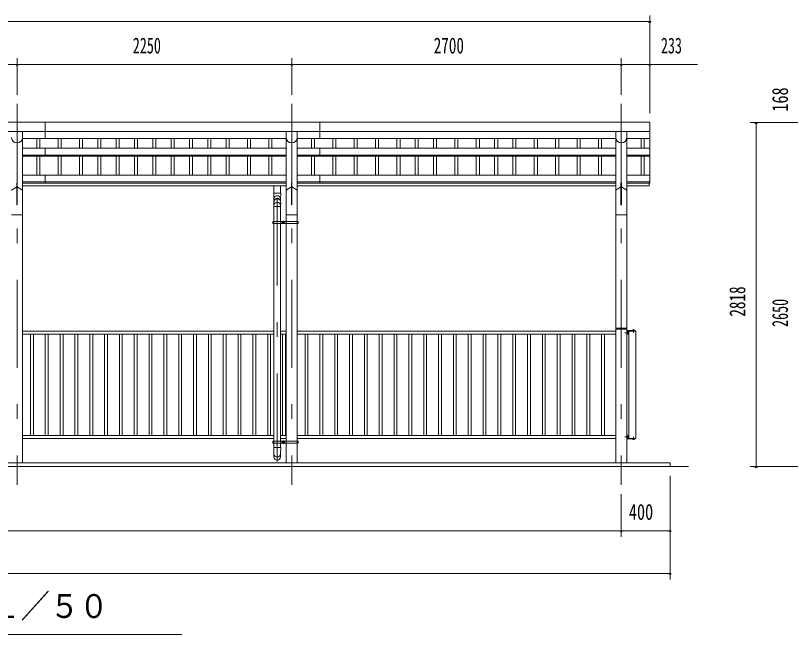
# Model space of a CAD drawing. Units: millimetres, scale not verified. Extents: x -26655 to 26659, y -10500 to 10500.
# Drawn here: x 4024 to 10373, y 420 to 5489 of the extents above; entities that cross this region are included whole.
import ezdxf
from ezdxf.enums import TextEntityAlignment as Align

# ---------------------------------------------------------------- set-up
doc = ezdxf.new("R2010")
doc.units = ezdxf.units.MM
doc.header["$LTSCALE"] = 60
doc.linetypes.add('USER3', pattern=[24, 12, -5, 2, -5])
for name, color, linetype, lineweight in [('0-2_1-05BOLD', 7, 'Continuous', 18), ('0-3_1-25CENTER', 3, 'USER3', 18), ('0-4_1-45THIN', 4, 'Continuous', 18), ('0-5_1-55DIM', 3, 'Continuous', 18)]:
    doc.layers.add(name, color=color, linetype=linetype, lineweight=lineweight)
doc.styles.add('ＭＳ ゴシック', font='')
doc.styles.get('ＭＳ ゴシック').set_extended_font_data('MS Gothic')

msp = doc.modelspace()

# ---------------------------------------------------------------- linework, layer by layer
at = {"layer": '0-2_1-05BOLD'}
for p, q in [((9219.49, 4614.67), (-1446.51, 4614.67)), ((4266.49, 4614.67), (4266.49, 4482.27)), ((6516.49, 4614.67), (6516.49, 4482.27)), ((9219.49, 4614.67), (9219.49, 4115.47)), ((-1446.51, 4537.52), (9219.49, 4537.52)), ((4081.04, 4537.52), (4081.04, 1824.67)), ((6241.94, 4537.52), (6241.94, 3802.67)), ((6331.04, 4537.52), (6331.04, 3802.67)), ((8941.94, 4537.52), (8941.94, 1824.67)), ((9031.04, 4537.52), (9031.04, 1824.67)), ((6241.94, 4482.27), (4081.04, 4482.27)), ((8941.94, 4482.27), (6331.04, 4482.27)), ((9031.04, 4482.27), (9219.49, 4482.27)), ((4081.04, 4402.96), (6241.94, 4402.96)), ((4266.49, 4402.96), (4266.49, 4337.03)), ((6331.04, 4402.96), (8941.94, 4402.96)), ((6516.49, 4402.96), (6516.49, 4337.03)), ((9031.04, 4402.96), (9219.49, 4402.96)), ((4081.04, 4345.26), (6241.94, 4345.26)), ((4081.04, 4337.03), (6241.94, 4337.03)), ((6331.04, 4345.26), (8941.94, 4345.26)), ((6331.04, 4337.03), (8941.94, 4337.03)), ((9031.04, 4345.26), (9219.49, 4345.26)), ((9031.04, 4337.03), (9219.49, 4337.03)), ((6241.94, 4182.45), (4081.04, 4182.45)), ((6241.94, 4127.34), (4081.04, 4127.34)), ((4266.49, 4182.45), (4266.49, 4115.47)), ((8941.94, 4182.45), (6331.04, 4182.45)), ((8941.94, 4127.34), (6331.04, 4127.34)), ((6516.49, 4182.45), (6516.49, 4115.47)), ((9031.04, 4182.45), (9219.49, 4182.45)), ((9031.04, 4127.34), (9219.49, 4127.34)), ((3991.94, 4057.25), (4034.24, 4085.19)), ((4034.24, 4117.89), (4034.24, 3937.25)), ((4038.74, 4117.89), (4034.24, 4117.89)), ((4038.74, 4117.89), (4038.74, 3937.25)), ((4038.74, 4085.19), (4081.04, 4057.25)), ((6241.94, 4115.47), (4081.04, 4115.47)), ((6241.94, 4094.67), (4081.04, 4094.67)), ((6140.99, 4035.05), (6140.99, 4094.67)), ((6195.99, 4035.05), (6195.99, 4094.67)), ((6284.24, 4085.19), (6241.94, 4057.25)), ((6284.24, 4117.89), (6284.24, 3937.25)), ((6284.24, 4117.89), (6288.74, 4117.89)), ((6288.74, 4117.89), (6288.74, 3937.25)), ((6331.04, 4057.25), (6288.74, 4085.19)), ((8941.94, 4115.47), (6331.04, 4115.47)), ((8941.94, 4094.67), (6331.04, 4094.67)), ((8941.94, 4057.25), (8984.24, 4085.19)), ((8988.74, 4117.89), (8988.74, 3937.25)), ((8988.74, 4085.19), (9031.04, 4057.25)), ((9031.04, 4115.47), (9219.49, 4115.47)), ((9031.04, 4094.67), (9214.49, 4094.67)), ((9214.49, 4115.47), (9214.49, 4094.67)), ((6197.99, 4035.05), (6138.99, 4035.05)), ((4038.74, 3937.25), (4034.24, 3937.25)), ((6138.99, 3958.18), (6140.99, 3932.34)), ((6197.98, 3958.31), (6195.99, 3932.34)), ((6284.24, 3937.25), (6288.74, 3937.25)), ((8988.74, 3937.25), (8984.24, 3937.25)), ((6140.99, 3932.34), (6140.99, 3802.67)), ((6140.99, 3925.4), (6195.99, 3925.4)), ((6195.99, 3802.67), (6195.99, 3932.34)), ((4081.04, 3856.67), (3991.94, 3856.67)), ((6241.94, 3856.67), (6331.04, 3856.67)), ((9031.04, 3856.67), (8941.94, 3856.67)), ((6133.29, 3802.67), (6133.29, 3786.67)), ((6338.74, 3802.67), (6133.29, 3802.67)), ((6139.39, 3794.67), (6133.29, 3794.67)), ((6139.39, 3802.67), (6139.39, 3786.67)), ((6140.99, 3786.67), (6140.99, 2002.67)), ((6195.99, 3786.67), (6195.99, 2002.67)), ((6197.59, 3802.67), (6197.59, 3786.67)), ((6218.96, 3788.9), (6213.96, 3791.78)), ((6223.96, 3791.78), (6218.96, 3788.9)), ((6223.96, 3797.56), (6223.96, 3791.78)), ((6240.34, 3802.67), (6240.34, 3786.67)), ((6241.94, 3786.67), (6241.94, 2002.67)), ((6331.04, 3786.67), (6331.04, 2002.67)), ((6332.64, 3802.67), (6332.64, 3786.67)), ((6338.74, 3794.67), (6332.64, 3794.67)), ((8944.94, 2927.67), (9028.04, 2927.67)), ((6140.99, 2904.67), (4081.04, 2904.67)), ((6140.99, 2879.67), (4081.04, 2879.67)), ((6241.94, 2904.67), (6195.99, 2904.67)), ((6241.94, 2879.67), (6195.99, 2879.67)), ((8941.94, 2904.67), (6331.04, 2904.67)), ((8941.94, 2879.67), (6331.04, 2879.67)), ((8941.94, 2919.67), (9031.04, 2919.67)), ((9031.04, 2872.87), (9034.24, 2872.87)), ((9034.24, 2903.67), (9034.24, 2872.87)), ((9035.84, 2898.17), (9034.24, 2898.17)), ((9035.84, 2881.17), (9034.24, 2881.17)), ((9107.24, 2904.67), (9035.24, 2904.67)), ((9035.84, 2898.17), (9035.84, 2881.17)), ((9037.84, 2897.47), (9035.84, 2897.47)), ((9037.84, 2889.67), (9035.84, 2891.67)), ((9035.84, 2889.67), (9037.84, 2887.67)), ((9042.64, 2893.42), (9037.84, 2893.42)), ((9042.64, 2885.92), (9037.84, 2885.92)), ((9042.64, 2882.16), (9037.84, 2882.16)), ((9043.34, 2883.37), (9042.64, 2882.16)), ((9043.34, 2895.97), (9043.34, 2883.37)), ((9047.24, 2024.67), (9047.24, 2904.67)), ((9079.79, 2909.47), (9092.29, 2909.47)), ((9079.79, 2909.47), (9079.79, 2907.87)), ((9081.14, 2913.47), (9080.27, 2912.97)), ((9080.27, 2912.97), (9080.27, 2909.47)), ((9083.15, 2912.97), (9083.15, 2909.47)), ((9088.93, 2912.97), (9088.93, 2909.47)), ((9092.29, 2909.47), (9092.29, 2907.87)), ((9107.24, 2024.67), (9107.24, 2904.67)), ((6140.99, 2049.67), (4081.04, 2049.67)), ((6241.94, 2049.67), (6195.99, 2049.67)), ((8941.94, 2049.67), (6331.04, 2049.67)), ((9031.04, 2056.47), (9034.24, 2056.47)), ((9034.24, 2025.67), (9034.24, 2056.47)), ((9035.84, 2048.17), (9034.24, 2048.17)), ((9035.84, 2031.17), (9035.84, 2048.17)), ((9035.84, 2039.67), (9037.84, 2041.67)), ((9037.84, 2039.67), (9035.84, 2037.67)), ((9037.84, 2031.87), (9035.84, 2031.87)), ((9042.64, 2047.18), (9037.84, 2047.18)), ((9042.64, 2043.42), (9037.84, 2043.42)), ((9042.64, 2035.92), (9037.84, 2035.92)), ((9043.34, 2045.97), (9042.64, 2047.18)), ((9043.34, 2033.37), (9043.34, 2045.97)), ((6140.99, 2024.67), (4081.04, 2024.67)), ((6133.29, 2002.67), (6133.29, 1986.67)), ((6338.74, 2002.67), (6133.29, 2002.67)), ((6139.39, 1994.67), (6133.29, 1994.67)), ((6338.74, 1986.67), (6133.29, 1986.67)), ((6139.39, 2002.67), (6139.39, 1986.67)), ((6140.99, 1986.67), (6140.99, 1949.76)), ((6241.94, 2024.67), (6195.99, 2024.67)), ((6195.99, 1986.67), (6195.99, 1949.76)), ((6197.59, 2002.67), (6197.59, 1986.67)), ((6213.96, 1997.56), (6213.96, 1991.78)), ((6218.96, 1988.9), (6213.96, 1991.78)), ((6223.96, 1991.78), (6218.96, 1988.9)), ((6223.96, 1997.56), (6223.96, 1991.78)), ((6240.34, 2002.67), (6240.34, 1986.67)), ((6241.94, 1986.67), (6241.94, 1824.67)), ((8941.94, 2024.67), (6331.04, 2024.67)), ((6331.04, 1986.67), (6331.04, 1824.67)), ((6332.64, 2002.67), (6332.64, 1986.67)), ((6338.74, 1994.67), (6332.64, 1994.67)), ((6338.74, 2002.67), (6338.74, 1986.67)), ((9035.84, 2031.17), (9034.24, 2031.17)), ((9107.24, 2024.67), (9035.24, 2024.67)), ((9079.79, 2019.87), (9079.79, 2021.47)), ((9079.79, 2019.87), (9092.29, 2019.87)), ((9080.27, 2016.38), (9080.27, 2019.87)), ((9081.14, 2015.87), (9080.27, 2016.38)), ((9083.15, 2016.38), (9083.15, 2019.87)), ((9088.93, 2016.38), (9088.93, 2019.87)), ((9092.29, 2019.87), (9092.29, 2021.47)), ((6197.99, 1949.76), (6138.99, 1949.76)), ((6140.99, 1900.1), (6138.99, 1949.76)), ((6197.99, 1949.76), (6195.99, 1900.1)), ((6140.99, 1874.26), (6140.99, 1900.1)), ((6195.99, 1900.1), (6195.99, 1874.26)), ((9536.49, 1794.67), (-1763.51, 1794.67)), ((9386.49, 1824.67), (9386.49, 1794.67))]:
    msp.add_line(p, q, dxfattribs=at)
for points in [[(8988.74, 4117.89), (8984.24, 4117.89), (8984.24, 3937.25)], [(6140.99, 3967.29), (6140.99, 3985.38), (6138.99, 4035.05)], [(6197.99, 4035.05), (6195.99, 3985.38), (6195.99, 3967.28)], [(6338.74, 3802.67), (6338.74, 3786.67), (6133.29, 3786.67)], [(6223.96, 3797.56), (6218.96, 3800.44), (6213.96, 3797.56), (6213.96, 3791.78)], [(9035.24, 2907.87), (9101.04, 2907.87), (9101.04, 2904.67)], [(9037.84, 2897.47), (9037.84, 2881.87), (9035.84, 2881.87)], [(9043.34, 2895.97), (9042.64, 2897.18), (9037.84, 2897.18)], [(9081.14, 2913.47), (9090.94, 2913.47), (9091.81, 2912.97), (9091.81, 2909.47)], [(9037.84, 2031.87), (9037.84, 2047.47), (9035.84, 2047.47)], [(9043.34, 2033.37), (9042.64, 2032.17), (9037.84, 2032.17)], [(6223.96, 1997.56), (6218.96, 2000.44), (6213.96, 1997.56)], [(9035.24, 2021.47), (9101.04, 2021.47), (9101.04, 2024.67)], [(9081.14, 2015.87), (9090.94, 2015.87), (9091.81, 2016.38), (9091.81, 2019.87)], [(9386.49, 1824.67), (-1613.51, 1824.67), (-1613.51, 1794.67)]]:
    msp.add_lwpolyline(points, dxfattribs=at)
for centre, radius in [((6218.96, 3794.67), 6.25), ((6218.96, 3794.67), 4.9), ((6218.96, 1994.67), 6.25), ((6218.96, 1994.67), 4.9)]:
    msp.add_circle(centre, radius, dxfattribs=at)
for centre, radius, start, end in [((4036.49, 4489.22), 44.55, 180, 0), ((6286.49, 4489.22), 44.55, 180, 0), ((8986.49, 4489.22), 44.55, 180, 0), ((6168.49, 3985.68), 27.55, 3.55867, 176.44133), ((6168.49, 3956.47), 29.55, 3.56303, 176.43697), ((6168.49, 3964.98), 27.55, 3.55867, 176.44133), ((6168.49, 3931.36), 27.55, 3.55867, 176.44133), ((8944.94, 2924.67), 3, 90, 180), ((9028.04, 2924.67), 3, 0, 90), ((9035.24, 2903.67), 4.2, 90, 180), ((9035.24, 2903.67), 1, 90, 180), ((9040.46, 2895.3), 2.88, 319.27318, 360), ((9032.88, 2889.67), 10.46, 338.97459, 21.0237), ((9040.46, 2884.04), 2.88, 0, 40.72682), ((9081.71, 2911.15), 2.32, 51.46857, 90), ((9086.04, 2904.96), 8.51, 70.17088, 109.83133), ((9090.37, 2911.15), 2.32, 90, 128.54623), ((9040.46, 2045.3), 2.88, 319.27318, 360), ((9032.88, 2039.67), 10.46, 338.9763, 21.02541), ((9040.46, 2034.04), 2.88, 0, 40.72682), ((9035.24, 2025.67), 4.2, 180, 270), ((9035.24, 2025.67), 1, 180, 270), ((9081.71, 2018.19), 2.32, 270, 308.53143), ((9086.04, 2024.38), 8.51, 250.16867, 289.82912), ((9090.37, 2018.19), 2.32, 231.45377, 270), ((6168.49, 1901.08), 27.55, 183.55867, 356.44133), ((6168.49, 1875.97), 27.55, 183.56303, 356.43697)]:
    msp.add_arc(centre, radius, start, end, dxfattribs=at)
at = {"layer": '0-3_1-25CENTER'}
for p, q in [((4036.49, 4764.67), (4036.49, 1644.67)), ((6286.49, 4764.67), (6286.49, 1644.67)), ((8986.49, 4764.67), (8986.49, 1644.67)), ((6168.49, 1836.31), (6168.49, 4094.67)), ((6231.46, 3794.67), (6206.46, 3794.67)), ((6218.96, 3807.17), (6218.96, 3782.17)), ((9047.34, 2889.67), (9015.44, 2889.67)), ((9086.04, 2916.38), (9086.04, 2890.19)), ((9047.34, 2039.67), (9015.44, 2039.67)), ((9086.04, 2012.96), (9086.04, 2039.15)), ((6231.46, 1994.67), (6206.46, 1994.67)), ((6218.96, 2007.17), (6218.96, 1982.17))]:
    msp.add_line(p, q, dxfattribs=at)
at = {"layer": '0-4_1-45THIN'}
for p, q in [((4199, 4482.27), (4199, 4402.96)), ((4224, 4482.27), (4224, 4402.96)), ((4374, 4482.27), (4374, 4402.96)), ((4399, 4482.27), (4399, 4402.96)), ((4549, 4482.27), (4549, 4402.96)), ((4574, 4482.27), (4574, 4402.96)), ((4698.99, 4482.27), (4698.99, 4402.96)), ((4723.99, 4482.27), (4723.99, 4402.96)), ((4849, 4482.27), (4849, 4402.96)), ((4874, 4482.27), (4874, 4402.96)), ((4998.99, 4482.27), (4998.99, 4402.96)), ((5023.99, 4482.27), (5023.99, 4402.96)), ((5148.99, 4482.27), (5148.99, 4402.96)), ((5173.99, 4482.27), (5173.99, 4402.96)), ((5298.99, 4482.27), (5298.99, 4402.96)), ((5323.99, 4482.27), (5323.99, 4402.96)), ((5448.99, 4482.27), (5448.99, 4402.96)), ((5473.99, 4482.27), (5473.99, 4402.96)), ((5598.99, 4482.27), (5598.99, 4402.96)), ((5623.99, 4482.27), (5623.99, 4402.96)), ((5748.99, 4482.27), (5748.99, 4402.96)), ((5773.99, 4482.27), (5773.99, 4402.96)), ((5923.99, 4482.27), (5923.99, 4402.96)), ((5948.99, 4482.27), (5948.99, 4402.96)), ((6098.99, 4482.27), (6098.99, 4402.96)), ((6123.99, 4482.27), (6123.99, 4402.96)), ((6448.99, 4482.27), (6448.99, 4402.96)), ((6473.99, 4482.27), (6473.99, 4402.96)), ((6623.99, 4482.27), (6623.99, 4402.96)), ((6648.99, 4482.27), (6648.99, 4402.96)), ((6798.99, 4482.27), (6798.99, 4402.96)), ((6823.99, 4482.27), (6823.99, 4402.96)), ((6973.99, 4482.27), (6973.99, 4402.96)), ((6998.99, 4482.27), (6998.99, 4402.96)), ((7148.99, 4482.27), (7148.99, 4402.96)), ((7173.99, 4482.27), (7173.99, 4402.96)), ((7298.99, 4482.27), (7298.99, 4402.96)), ((7323.99, 4482.27), (7323.99, 4402.96)), ((7448.99, 4482.27), (7448.99, 4402.96)), ((7473.99, 4482.27), (7473.99, 4402.96)), ((7623.99, 4482.27), (7623.99, 4402.96)), ((7648.99, 4482.27), (7648.99, 4402.96)), ((7798.99, 4482.27), (7798.99, 4402.96)), ((7823.99, 4482.27), (7823.99, 4402.96)), ((7948.99, 4482.27), (7948.99, 4402.96)), ((7973.99, 4482.27), (7973.99, 4402.96)), ((8098.99, 4482.27), (8098.99, 4402.96)), ((8123.99, 4482.27), (8123.99, 4402.96)), ((8274, 4482.27), (8274, 4402.96)), ((8299, 4482.27), (8299, 4402.96)), ((8448.99, 4482.27), (8448.99, 4402.96)), ((8473.99, 4482.27), (8473.99, 4402.96)), ((8623.99, 4482.27), (8623.99, 4402.96)), ((8649, 4482.27), (8649, 4402.96)), ((8798.99, 4482.27), (8798.99, 4402.96)), ((8824, 4482.27), (8824, 4402.96)), ((9148.99, 4482.27), (9148.99, 4402.96)), ((9173.99, 4482.27), (9173.99, 4402.96)), ((4199, 4337.03), (4199, 4182.45)), ((4224, 4337.03), (4224, 4182.45)), ((4374, 4337.03), (4374, 4182.45)), ((4399, 4337.03), (4399, 4182.45)), ((4549, 4337.03), (4549, 4182.45)), ((4574, 4337.03), (4574, 4182.45)), ((4698.99, 4337.03), (4698.99, 4182.45)), ((4723.99, 4337.03), (4723.99, 4182.45)), ((4849, 4337.03), (4849, 4182.45)), ((4874, 4337.03), (4874, 4182.45)), ((4998.99, 4337.03), (4998.99, 4182.45)), ((5023.99, 4337.03), (5023.99, 4182.45)), ((5148.99, 4337.03), (5148.99, 4182.45)), ((5173.99, 4337.03), (5173.99, 4182.45)), ((5298.99, 4337.03), (5298.99, 4182.45)), ((5323.99, 4337.03), (5323.99, 4182.45)), ((5448.99, 4337.03), (5448.99, 4182.45)), ((5473.99, 4337.03), (5473.99, 4182.45)), ((5598.99, 4337.03), (5598.99, 4182.45)), ((5623.99, 4337.03), (5623.99, 4182.45)), ((5748.99, 4337.03), (5748.99, 4182.45)), ((5773.99, 4337.03), (5773.99, 4182.45)), ((5923.99, 4337.03), (5923.99, 4182.45)), ((5948.99, 4337.03), (5948.99, 4182.45)), ((6098.99, 4337.03), (6098.99, 4182.45)), ((6123.99, 4337.03), (6123.99, 4182.45)), ((6448.99, 4337.03), (6448.99, 4182.45)), ((6473.99, 4337.03), (6473.99, 4182.45)), ((6623.99, 4337.03), (6623.99, 4182.45)), ((6648.99, 4337.03), (6648.99, 4182.45)), ((6798.99, 4337.03), (6798.99, 4182.45)), ((6823.99, 4337.03), (6823.99, 4182.45)), ((6973.99, 4337.03), (6973.99, 4182.45)), ((6998.99, 4337.03), (6998.99, 4182.45)), ((7148.99, 4337.03), (7148.99, 4182.45)), ((7173.99, 4337.03), (7173.99, 4182.45)), ((7298.99, 4337.03), (7298.99, 4182.45)), ((7323.99, 4337.03), (7323.99, 4182.45)), ((7448.99, 4337.03), (7448.99, 4182.45)), ((7473.99, 4337.03), (7473.99, 4182.45)), ((7623.99, 4337.03), (7623.99, 4182.45)), ((7648.99, 4337.03), (7648.99, 4182.45)), ((7798.99, 4337.03), (7798.99, 4182.45)), ((7823.99, 4337.03), (7823.99, 4182.45)), ((7948.99, 4337.03), (7948.99, 4182.45)), ((7973.99, 4337.03), (7973.99, 4182.45)), ((8098.99, 4337.03), (8098.99, 4182.45)), ((8123.99, 4337.03), (8123.99, 4182.45)), ((8274, 4337.03), (8274, 4182.45)), ((8299, 4337.03), (8299, 4182.45)), ((8448.99, 4337.03), (8448.99, 4182.45)), ((8473.99, 4337.03), (8473.99, 4182.45)), ((8623.99, 4337.03), (8623.99, 4182.45)), ((8649, 4337.03), (8649, 4182.45)), ((8798.99, 4337.03), (8798.99, 4182.45)), ((8824, 4337.03), (8824, 4182.45)), ((9148.99, 4337.03), (9148.99, 4182.45)), ((9173.99, 4337.03), (9173.99, 4182.45)), ((4145.99, 2879.67), (4145.99, 2049.67)), ((4169.99, 2879.67), (4169.99, 2049.67)), ((4267.49, 2879.67), (4267.49, 2049.67)), ((4291.49, 2879.67), (4291.49, 2049.67)), ((4388.99, 2879.67), (4388.99, 2049.67)), ((4412.99, 2879.67), (4412.99, 2049.67)), ((4510.49, 2879.67), (4510.49, 2049.67)), ((4534.49, 2879.67), (4534.49, 2049.67)), ((4631.99, 2879.67), (4631.99, 2049.67)), ((4655.99, 2879.67), (4655.99, 2049.67)), ((4753.49, 2879.67), (4753.49, 2049.67)), ((4777.49, 2879.67), (4777.49, 2049.67)), ((4874.99, 2879.67), (4874.99, 2049.67)), ((4898.99, 2879.67), (4898.99, 2049.67)), ((4996.49, 2879.67), (4996.49, 2049.67)), ((5020.49, 2879.67), (5020.49, 2049.67)), ((5117.99, 2879.67), (5117.99, 2049.67)), ((5141.99, 2879.67), (5141.99, 2049.67)), ((5239.49, 2879.67), (5239.49, 2049.67)), ((5263.49, 2879.67), (5263.49, 2049.67)), ((5360.99, 2879.67), (5360.99, 2049.67)), ((5384.99, 2879.67), (5384.99, 2049.67)), ((5482.49, 2879.67), (5482.49, 2049.67)), ((5506.49, 2879.67), (5506.49, 2049.67)), ((5603.99, 2879.67), (5603.99, 2049.67)), ((5627.99, 2879.67), (5627.99, 2049.67)), ((5725.49, 2879.67), (5725.49, 2049.67)), ((5749.49, 2879.67), (5749.49, 2049.67)), ((5846.99, 2879.67), (5846.99, 2049.67)), ((5870.99, 2879.67), (5870.99, 2049.67)), ((5968.49, 2879.67), (5968.49, 2049.67)), ((5992.49, 2879.67), (5992.49, 2049.67)), ((6089.99, 2879.67), (6089.99, 2049.67)), ((6113.99, 2879.67), (6113.99, 2049.67)), ((6211.49, 2879.67), (6211.49, 2049.67)), ((6235.49, 2879.67), (6235.49, 2049.67)), ((6395.99, 2879.67), (6395.99, 2049.67)), ((6419.99, 2879.67), (6419.99, 2049.67)), ((6517.49, 2879.67), (6517.49, 2049.67)), ((6541.49, 2879.67), (6541.49, 2049.67)), ((6638.99, 2879.67), (6638.99, 2049.67)), ((6662.99, 2879.67), (6662.99, 2049.67)), ((6760.49, 2879.67), (6760.49, 2049.67)), ((6784.49, 2879.67), (6784.49, 2049.67)), ((6881.99, 2879.67), (6881.99, 2049.67)), ((6905.99, 2879.67), (6905.99, 2049.67)), ((7003.49, 2879.67), (7003.49, 2049.67)), ((7027.49, 2879.67), (7027.49, 2049.67)), ((7124.99, 2879.67), (7124.99, 2049.67)), ((7148.99, 2879.67), (7148.99, 2049.67)), ((7246.49, 2879.67), (7246.49, 2049.67)), ((7270.49, 2879.67), (7270.49, 2049.67)), ((7367.99, 2879.67), (7367.99, 2049.67)), ((7391.99, 2879.67), (7391.99, 2049.67)), ((7489.49, 2879.67), (7489.49, 2049.67)), ((7513.49, 2879.67), (7513.49, 2049.67)), ((7610.99, 2879.67), (7610.99, 2049.67)), ((7634.99, 2879.67), (7634.99, 2049.67)), ((7732.49, 2879.67), (7732.49, 2049.67)), ((7756.49, 2879.67), (7756.49, 2049.67)), ((7853.99, 2879.67), (7853.99, 2049.67)), ((7877.99, 2879.67), (7877.99, 2049.67)), ((7975.49, 2879.67), (7975.49, 2049.67)), ((7999.49, 2879.67), (7999.49, 2049.67)), ((8096.99, 2879.67), (8096.99, 2049.67)), ((8120.99, 2879.67), (8120.99, 2049.67)), ((8218.49, 2879.67), (8218.49, 2049.67)), ((8242.49, 2879.67), (8242.49, 2049.67)), ((8339.99, 2879.67), (8339.99, 2049.67)), ((8363.99, 2879.67), (8363.99, 2049.67)), ((8461.49, 2879.67), (8461.49, 2049.67)), ((8485.49, 2879.67), (8485.49, 2049.67)), ((8582.99, 2879.67), (8582.99, 2049.67)), ((8606.99, 2879.67), (8606.99, 2049.67)), ((8704.49, 2879.67), (8704.49, 2049.67)), ((8728.49, 2879.67), (8728.49, 2049.67)), ((8825.99, 2879.67), (8825.99, 2049.67)), ((8849.99, 2879.67), (8849.99, 2049.67))]:
    msp.add_line(p, q, dxfattribs=at)
at = {"layer": '0-5_1-55DIM'}
for p, q in [((9219.49, 4689.67), (9219.49, 5488.67)), ((-1446.51, 5438.67), (9219.49, 5438.67)), ((9229.49, 5438.67), (9209.49, 5438.67)), ((-1839.01, 5088.67), (9611.99, 5088.67)), ((4046.49, 5088.67), (4026.49, 5088.67)), ((4036.49, 4839.67), (4036.49, 5138.67)), ((6296.49, 5088.67), (6276.49, 5088.67)), ((6286.49, 4839.67), (6286.49, 5138.67)), ((8996.49, 5088.67), (8976.49, 5088.67)), ((8986.49, 4839.67), (8986.49, 5138.67)), ((9229.49, 5088.67), (9209.49, 5088.67)), ((10891.49, 4612.67), (10041.49, 4612.67)), ((10101.49, 4612.67), (10081.49, 4612.67)), ((10091.49, 1794.67), (10091.49, 4612.67)), ((10891.49, 1794.67), (10041.49, 1794.67)), ((10101.49, 1794.67), (10081.49, 1794.67)), ((9386.49, 1719.67), (9386.49, 869.67)), ((8986.49, 1569.67), (8986.49, 1219.67)), ((-1613.51, 1269.67), (9386.49, 1269.67)), ((8996.49, 1269.67), (8976.49, 1269.67)), ((9396.49, 1269.67), (9376.49, 1269.67)), ((-1613.51, 919.67), (9386.49, 919.67)), ((9396.49, 919.67), (9376.49, 919.67)), ((2386.49, 419.67), (5386.49, 419.67))]:
    msp.add_line(p, q, dxfattribs=at)
for centre in [(9219.49, 5438.67), (4036.49, 5088.67), (6286.49, 5088.67), (8986.49, 5088.67), (9219.49, 5088.67), (10091.49, 4612.67), (10091.49, 1794.67), (8986.49, 1269.67), (9386.49, 1269.67), (9386.49, 919.67)]:
    msp.add_arc(centre, 10, 180, 0, dxfattribs=at)

# ---------------------------------------------------------------- texts
at = {"layer": '0-5_1-55DIM', "color": 7, "style": 'ＭＳ ゴシック'}
for s, height, width, p in [('2250', 130.2, 0.65, (4984.81, 5138.67)), ('2700', 130.2, 0.7, (7449.89, 5138.67)), ('233', 130.2, 0.65, (9311.32, 5138.67)), ('400', 130.2, 0.75, (9048.86, 1319.67)), ('正面図\u3000Ｓ＝１／５０', 195.4, 0.9, (2386.49, 496.31))]:
    msp.add_text(s, height=height, dxfattribs=dict(at, width=width)).set_placement(p, align=Align.BOTTOM_LEFT)
for s, width, p in [('168', 0.75, (10391.49, 4701.06)), ('2818', 0.7, (10041.49, 3022.4)), ('2650', 0.65, (10391.49, 2938.01))]:
    msp.add_text(s, height=130.2, rotation=90, dxfattribs=dict(at, width=width)).set_placement(p, align=Align.BOTTOM_LEFT)

doc.saveas('drawing.dxf')
